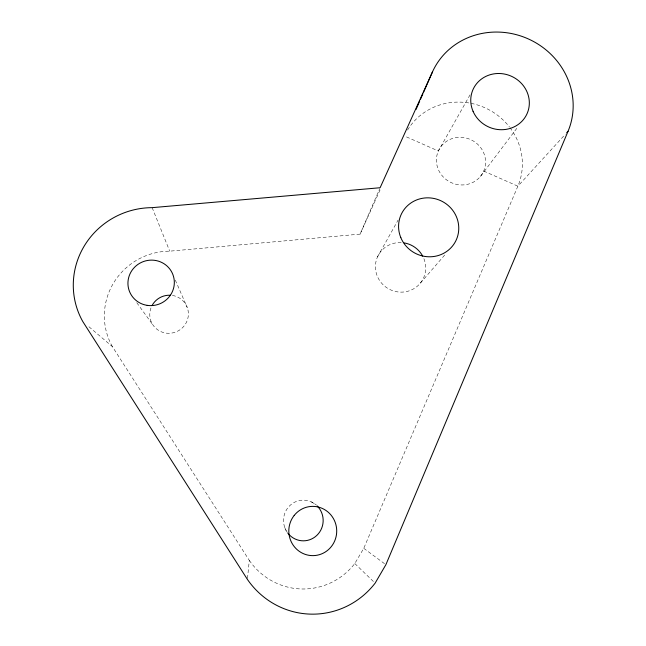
<?xml version="1.0" encoding="UTF-8"?>
<svg xmlns="http://www.w3.org/2000/svg" width="646" height="646" viewBox="0 0 646 646"><rect width="100%" height="100%" fill="white"/><g stroke="black" fill="none" stroke-linecap="round" stroke-linejoin="round"><path stroke-width="0.48" stroke-dasharray="3.23 2.42" d="M247.507 578.404L249.291 560.381L112.412 346.652L87.355 325.414M249.291 560.381A67.814 66.07 -89.9 0 0 354.807 563.538L363.763 548.325L517.874 186.185L565.331 134.271M112.412 346.652A64.85 63.478 -25.2 0 1 169.728 251.165L360.105 234.118L379.719 188.648M360.105 234.118L380.405 189.189M377.506 256.898L398.089 220.084M470.022 94.857L438.343 151.002L405.349 136.411M480.511 176.35A24.806 23.595 25.5 0 0 464.183 137.646A24.806 23.595 25.5 0 0 438.279 169.405A24.806 23.595 25.5 0 0 480.511 176.35L517.987 126.794M420.368 283.11L445.918 253.628M483.717 171.077L517.874 186.185A62.032 59.004 25.5 0 0 510.114 127.835M311.461 501.934L316.572 504.978M363.763 548.325L385.88 564.693M354.807 563.538L375.124 583.16M136.782 302.699L153.264 325.431M284.789 527.645L287.567 533.653M175.3 280.098L187.187 307.359M152.149 207.657L169.728 251.165M287.236 532.336A20.341 19.816 -89.9 0 1 289.763 505.673A20.341 19.816 -89.9 0 1 315.854 504.712M407.561 130.056A62.032 59.004 25.5 0 1 509.516 127.052M423.897 258.666A25.323 24.613 29.9 0 1 406.342 291.612A25.323 24.613 29.9 0 1 375.496 268.736A25.323 24.613 29.9 0 1 402.337 242.67M172.393 295.44A19.38 18.968 -25.1 0 1 187.736 318.858A19.38 18.968 -25.1 0 1 162.477 332.254A19.38 18.968 -25.1 0 1 151.592 306.47"/><path stroke-width="0.97" d="M568.044 131.299L385.88 564.693L375.124 583.16A82.123 79.846 88.8 0 1 247.41 579.405L82.801 321.555A77.94 75.857 -21.6 0 1 152.149 207.657L380.114 187.736L432.505 71.827A74.015 69.493 24.7 0 1 527.709 38.655A74.015 69.493 24.7 0 1 568.044 131.299L566.687 132.785M416.064 109.416L419.674 101.164M420.473 99.331L422.88 93.832M423.687 91.998L432.505 71.827M317.138 505.883A20.341 19.816 -89.9 0 1 316.928 535.3A20.341 19.816 -89.9 0 1 288.302 533.733M404.186 242.912A25.323 24.613 29.9 0 1 422.702 256.123M152.036 305.574A19.38 18.968 -25.1 0 1 170.399 295.238M294.188 515.435A24.629 23.95 88.8 0 0 308.958 555.318A24.629 23.95 88.8 0 0 335.145 522.259A24.629 23.95 88.8 0 0 294.188 515.435M400.819 237.631A30.338 29.223 28.2 0 0 452.475 246.069A30.338 29.223 28.2 0 0 432.723 198.241A30.338 29.223 28.2 0 0 400.819 237.631M147.159 305.356A23.288 22.667 -21.5 0 0 172.918 274.647A23.288 22.667 -21.5 0 0 133.318 268.623A23.288 22.667 -21.5 0 0 147.159 305.356M473.074 111.338A29.603 27.794 24.7 0 0 523.43 119.599A29.603 27.794 24.7 0 0 503.63 73.902A29.603 27.794 24.7 0 0 473.074 111.338"/></g></svg>
